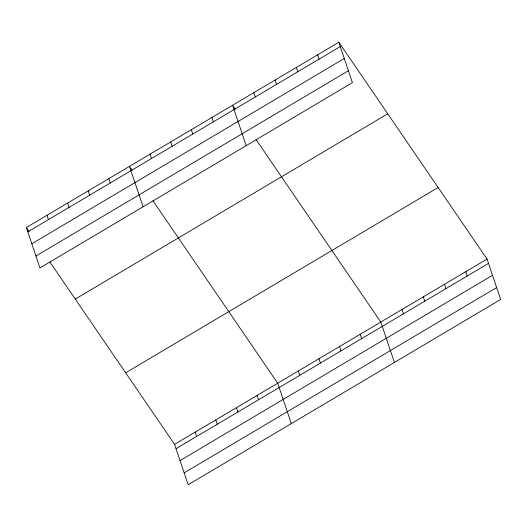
<?xml version="1.0" encoding="UTF-8"?>
<svg xmlns="http://www.w3.org/2000/svg" width="527" height="527" viewBox="0 0 527 527"><rect width="100%" height="100%" fill="white"/><g stroke="black" fill="none" stroke-linecap="round" stroke-linejoin="round"><path stroke-width="0.79" d="M338.821 42.246L352.418 82.653L39.947 267.94L26.35 227.532L338.821 42.246L487.053 259.06L500.65 299.468L188.179 484.754L174.582 444.347L49.9 261.978M27.806 231.867L340.277 46.58M31.818 243.77L344.283 58.484M35.941 256.036L348.413 70.75M75.269 299.079L387.734 113.792M125.663 372.8L438.135 187.507M174.582 444.347L487.053 259.06M176.038 448.681L488.509 263.388M180.043 460.585L492.514 275.298M184.173 472.851L496.645 287.564M235.299 109.214L232.578 105.242L246.181 145.65M256.135 139.695L380.81 322.056L394.413 362.464M132.185 170.359L129.464 166.387L143.067 206.795M153.014 200.833L277.696 383.201L291.293 423.609M26.35 227.532L29.071 231.505M465.802 271.655L467.258 275.99M444.557 284.257L446.013 288.592M423.306 296.859L424.762 301.187M317.57 54.841L319.033 59.176M402.061 309.454L403.517 313.789M296.326 67.443L297.781 71.777M275.074 80.045L276.537 84.379M360.185 334.283L361.647 338.617M339.566 346.516L341.022 350.85M253.83 92.64L255.285 96.975M318.94 358.742L320.403 363.077M298.322 370.968L299.777 375.303M211.959 117.468L213.415 121.803M191.334 129.701L192.79 134.036M257.071 395.428L258.533 399.762M170.708 141.928L172.171 146.262M236.452 407.661L237.908 411.989M150.09 154.161L151.545 158.495M215.826 419.887L217.282 424.222M195.201 432.114L196.663 436.448M108.845 178.613L110.301 182.948M88.22 190.846L89.676 195.181M67.594 203.073L69.057 207.407M46.975 215.306L48.431 219.634"/></g></svg>
